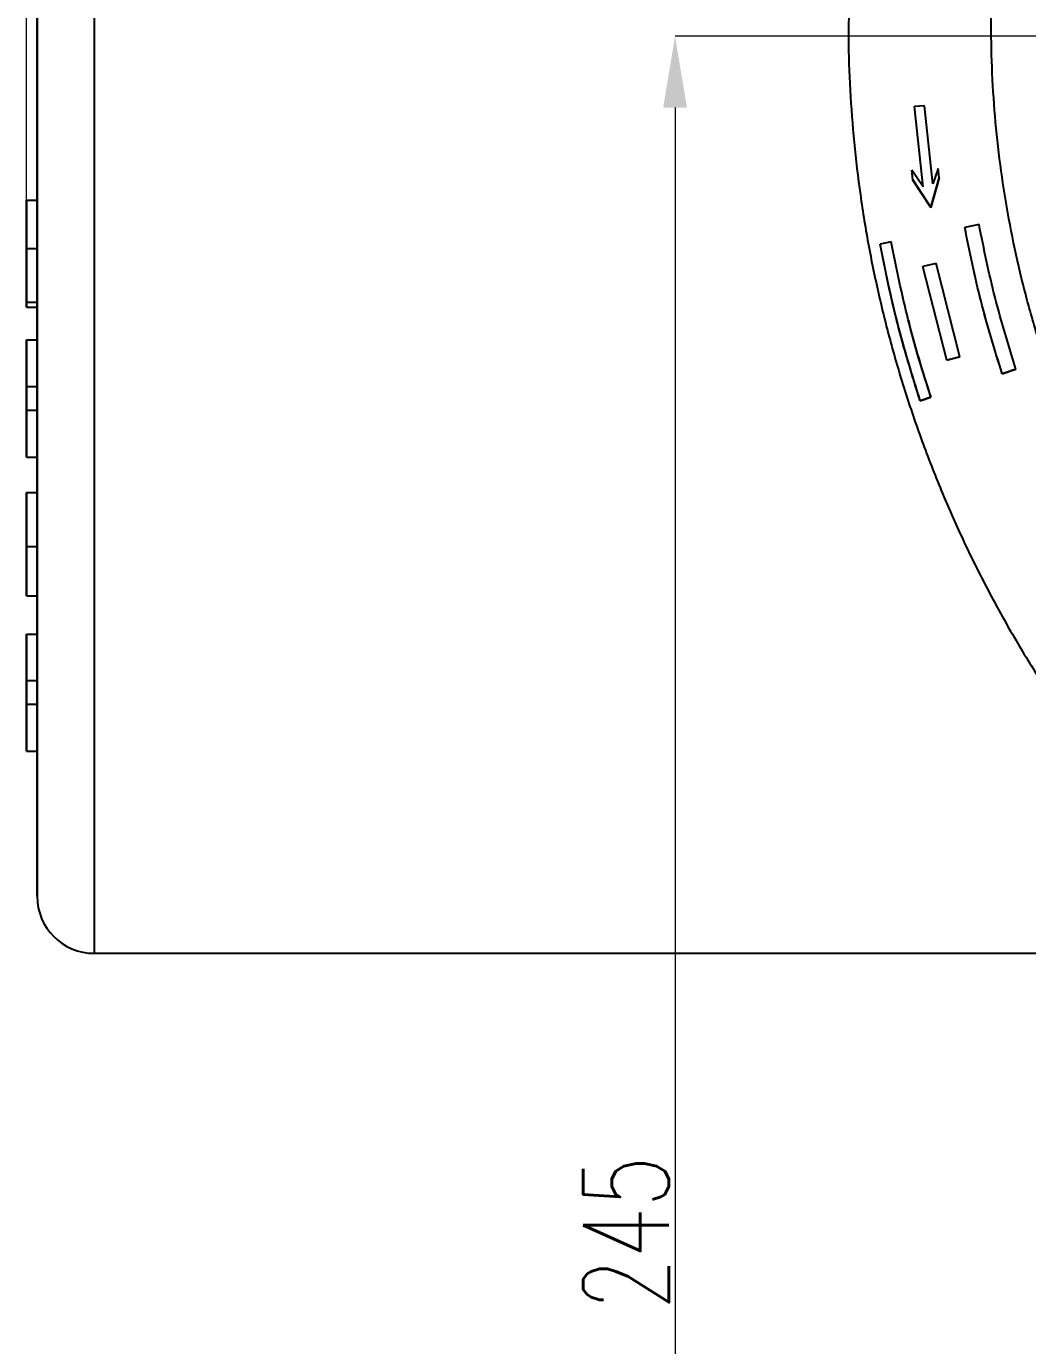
# Model space of a CAD drawing. Header units: millimetres. Extents: x 5659 to 7608, y 3628 to 5007.
# Drawn here: x 6194.4 to 6334.6, y 3825.2 to 4010.1 of the extents above; entities that cross this region are included whole.
import ezdxf

# ---------------------------------------------------------------- set-up
doc = ezdxf.new("R2010")
doc.units = ezdxf.units.MM
doc.layers.add('AM_5', color=3, linetype='Continuous', lineweight=25)
doc.styles.add('SLDTEXTSTYLE1', font='txt.shx', dxfattribs={"width": 0.7, "bigfont": 'gbcbig.shx'})
doc.dimstyles.new('SLDDIMSTYLE12$0', dxfattribs={"dimtxt": 12, "dimasz": 10, "dimexe": 0, "dimexo": 0.0625, "dimgap": 0.875, "dimtad": 1, "dimdec": 1, "dimlfac": 1.8, "dimrnd": 1e-09, "dimzin": 12, "dimdsep": 46, "dimtxsty": 'SLDTEXTSTYLE1', "dimcen": 0.09, "dimdle": 8.16, "dimclrd": 3, "dimclre": 3, "dimadec": 0, "dimazin": 3, "dimtfac": 1, "dimtdec": 1, "dimtofl": 0, "dimtmove": 0, "dimatfit": 3, "dimfxl": 0, "dimfrac": 2, "dimtolj": 1, "dimlwd": 5, "dimlwe": 5, "dimarcsym": 0})

# ---------------------------------------------------------------- blocks, each defined once
blk = doc.blocks.new('*D71')
at = {"layer": 'AM_5', "color": 3, "linetype": 'Continuous', "lineweight": 5, "transparency": 16777216}
for p, q in [((6194.35, 3985.79), (6194.35, 4151.16)), ((6346.85, 4151.16), (6204.35, 4151.16))]:
    blk.add_line(p, q, dxfattribs=at)
at = {"layer": 'AM_5', "color": 3, "lineweight": 5, "transparency": 16777216}
blk.add_line((6356.85, 4040.96), (6356.85, 4151.16), dxfattribs=at)
at = {"layer": 'AM_5', "color": 3, "transparency": 16777216}
for points in [[(6204.35, 4152.82), (6204.35, 4149.49), (6194.35, 4151.16)], [(6346.85, 4152.82), (6346.85, 4149.49), (6356.85, 4151.16)]]:
    blk.add_solid(points, dxfattribs=at)
at = {"layer": 'Defpoints', "color": 0, "transparency": 16777216}
for p in [(6194.35, 4151.16), (6356.85, 4040.9), (6194.35, 3985.73)]:
    blk.add_point(p, dxfattribs=at)
at = {"layer": 'AM_5', "color": 0, "transparency": 16777216, "insert": (6275.6, 4158.03), "char_height": 12, "attachment_point": 5, "style": 'SLDTEXTSTYLE1'}
blk.add_mtext('\\A1;165', dxfattribs=at)
blk = doc.blocks.new('*D74')
at = {"layer": 'AM_5', "color": 3, "lineweight": 5, "transparency": 16777216}
blk.add_line((6435.56, 4008.71), (6285.22, 4008.71), dxfattribs=at)
at = {"layer": 'AM_5', "color": 3, "linetype": 'Continuous', "lineweight": 5, "transparency": 16777216}
for p, q in [((6285.22, 3998.71), (6285.22, 3777.09)), ((6414.85, 3767.09), (6285.22, 3767.09))]:
    blk.add_line(p, q, dxfattribs=at)
at = {"layer": 'AM_5', "color": 3, "transparency": 16777216}
for points in [[(6283.56, 3998.71), (6286.89, 3998.71), (6285.22, 4008.71)], [(6283.56, 3777.09), (6286.89, 3777.09), (6285.22, 3767.09)]]:
    blk.add_solid(points, dxfattribs=at)
at = {"layer": 'Defpoints', "color": 0, "transparency": 16777216}
for p in [(6435.62, 4008.71), (6285.22, 3767.09), (6414.92, 3767.09)]:
    blk.add_point(p, dxfattribs=at)
at = {"layer": 'AM_5', "color": 0, "transparency": 16777216, "insert": (6278.35, 3841), "char_height": 12, "attachment_point": 5, "rotation": 90, "style": 'SLDTEXTSTYLE1'}
blk.add_mtext('\\A1;245', dxfattribs=at)

msp = doc.modelspace()

# ---------------------------------------------------------------- linework, layer by layer
at = {"color": 7, "linetype": 'Continuous', "lineweight": 25}
for p, q in [((6320.151, 3998.947), (6318.759, 3998.847)), ((6318.759, 3998.847), (6318.759, 3998.844)), ((6319.961, 3987.59), (6318.759, 3998.847)), ((6319.961, 3987.587), (6318.759, 3998.844)), ((6321.312, 3988.004), (6320.151, 3998.947)), ((6318.548, 3988.557), (6318.37, 3989.917)), ((6319.961, 3987.59), (6318.37, 3989.917)), ((6318.37, 3989.917), (6318.37, 3989.914)), ((6318.548, 3988.554), (6318.37, 3989.914)), ((6322.061, 3990.191), (6321.335, 3988.011)), ((6322.237, 3988.859), (6322.061, 3990.191)), ((6318.548, 3988.557), (6321.05, 3984.715)), ((6318.548, 3988.554), (6318.548, 3988.557)), ((6321.05, 3984.712), (6318.548, 3988.554)), ((6321.05, 3984.715), (6322.237, 3988.859)), ((6322.237, 3988.855), (6321.05, 3984.712)), ((6321.335, 3988.011), (6321.312, 3988.004)), ((6322.237, 3988.859), (6322.237, 3988.855)), ((6194.351, 3981.897), (6194.351, 3985.725)), ((6194.351, 3985.725), (6194.351, 3985.725)), ((6194.351, 3985.725), (6195.851, 3985.725)), ((6194.351, 3985.725), (6194.351, 3978.953)), ((6194.351, 3985.725), (6195.851, 3985.725)), ((6195.851, 3985.725), (6195.851, 3985.725)), ((6195.851, 3978.953), (6195.851, 3985.725)), ((6321.05, 3984.715), (6321.05, 3984.712)), ((6194.351, 3979.257), (6194.351, 3981.897)), ((6194.351, 3981.897), (6194.351, 3981.897)), ((6194.351, 3978.826), (6194.351, 3981.897)), ((6194.351, 3981.897), (6194.351, 3979.605)), ((6194.351, 3981.897), (6194.351, 3981.897)), ((6327.804, 3982.316), (6325.809, 3981.922)), ((6325.809, 3981.922), (6325.809, 3981.917)), ((6194.351, 3974.584), (6194.351, 3979.257)), ((6194.351, 3978.953), (6195.851, 3978.953)), ((6315.49, 3979.872), (6313.943, 3979.561)), ((6313.943, 3979.561), (6313.943, 3979.559)), ((6321.784, 3976.837), (6319.922, 3976.424)), ((6325.122, 3963.795), (6321.784, 3976.837)), ((6194.351, 3975.667), (6194.351, 3970.734)), ((6323.277, 3963.308), (6319.922, 3976.424)), ((6319.922, 3976.424), (6319.922, 3976.421)), ((6323.277, 3963.305), (6319.922, 3976.421)), ((6194.351, 3970.734), (6194.351, 3974.584)), ((6195.851, 3971.381), (6194.351, 3971.381)), ((6195.851, 3970.734), (6195.851, 3971.381)), ((6194.351, 3970.734), (6195.851, 3970.734)), ((6195.851, 3966.15), (6195.851, 3970.734)), ((6194.351, 3966.15), (6195.851, 3966.15)), ((6194.351, 3966.15), (6194.351, 3959.585)), ((6194.351, 3962.274), (6194.351, 3966.15)), ((6195.851, 3959.585), (6195.851, 3966.15)), ((6194.351, 3960.456), (6194.351, 3962.274)), ((6323.277, 3963.308), (6325.122, 3963.795)), ((6325.122, 3963.792), (6323.277, 3963.305)), ((6323.277, 3963.305), (6323.277, 3963.308)), ((6325.122, 3963.795), (6325.122, 3963.792)), ((6331.049, 3961.411), (6332.981, 3962.045)), ((6332.981, 3962.039), (6331.049, 3961.406)), ((6332.981, 3962.045), (6332.981, 3962.039)), ((6194.351, 3955.44), (6194.351, 3960.456)), ((6331.049, 3961.406), (6331.049, 3961.411)), ((6194.351, 3959.726), (6194.351, 3956.157)), ((6194.351, 3957.95), (6194.351, 3959.726)), ((6195.851, 3959.585), (6194.351, 3959.585)), ((6194.351, 3959.585), (6194.351, 3956.316)), ((6195.851, 3956.316), (6195.851, 3959.585)), ((6194.351, 3956.157), (6194.351, 3957.95)), ((6319.559, 3957.621), (6321.057, 3958.118)), ((6321.057, 3958.116), (6319.559, 3957.619)), ((6319.559, 3957.619), (6319.559, 3957.621)), ((6321.057, 3958.118), (6321.057, 3958.116)), ((6194.351, 3956.316), (6194.351, 3949.729)), ((6194.351, 3953.623), (6194.351, 3955.44)), ((6194.351, 3956.316), (6195.851, 3956.316)), ((6195.851, 3949.729), (6195.851, 3956.316)), ((6194.351, 3949.729), (6194.351, 3953.623)), ((6194.351, 3949.729), (6195.851, 3949.729)), ((6195.851, 3944.758), (6195.851, 3949.729)), ((6194.351, 3944.758), (6195.851, 3944.758)), ((6194.351, 3933.727), (6194.351, 3937.748)), ((6194.351, 3937.748), (6194.351, 3937.748)), ((6194.351, 3937.748), (6194.351, 3930.286)), ((6194.351, 3937.207), (6195.851, 3937.207)), ((6194.351, 3930.286), (6194.351, 3933.986)), ((6194.351, 3933.727), (6194.351, 3933.727)), ((6194.351, 3933.278), (6194.351, 3933.524)), ((6194.351, 3930.286), (6194.351, 3933.278)), ((6194.351, 3930.286), (6194.351, 3930.286)), ((6194.351, 3930.286), (6195.851, 3930.286)), ((6194.351, 3924.923), (6195.851, 3924.923)), ((6194.351, 3924.923), (6194.351, 3918.358)), ((6194.351, 3921.047), (6194.351, 3924.923)), ((6195.851, 3918.358), (6195.851, 3924.923)), ((6194.351, 3919.229), (6194.351, 3921.047)), ((6194.351, 3914.213), (6194.351, 3919.229)), ((6194.351, 3918.499), (6194.351, 3914.93)), ((6194.351, 3916.722), (6194.351, 3918.499)), ((6195.851, 3918.358), (6194.351, 3918.358)), ((6194.351, 3918.358), (6194.351, 3915.089)), ((6195.851, 3915.089), (6195.851, 3918.358)), ((6194.351, 3914.93), (6194.351, 3916.722)), ((6194.351, 3915.089), (6194.351, 3908.502)), ((6194.351, 3912.396), (6194.351, 3914.213)), ((6194.351, 3915.089), (6195.851, 3915.089)), ((6195.851, 3908.502), (6195.851, 3915.089)), ((6194.351, 3908.502), (6194.351, 3912.396)), ((6194.351, 3908.502), (6195.851, 3908.502)), ((6203.851, 3880.181), (6344.851, 3880.181))]:
    msp.add_line(p, q, dxfattribs=at)
at = {"color": 7, "linetype": 'Continuous', "lineweight": 25, "flags": 128}
msp.add_lwpolyline([(6203.852, 4011.618), (6203.852, 4009.069), (6203.852, 4006.219), (6203.852, 4003.083), (6203.852, 3999.678), (6203.852, 3996.021), (6203.852, 3992.13), (6203.852, 3988.026), (6203.852, 3983.728), (6203.852, 3979.26), (6203.852, 3974.643), (6203.852, 3969.902), (6203.852, 3965.061), (6203.852, 3960.143), (6203.852, 3955.175), (6203.852, 3950.181), (6203.852, 3945.187), (6203.852, 3940.219), (6203.852, 3935.301), (6203.852, 3930.46), (6203.852, 3925.718), (6203.852, 3921.102), (6203.852, 3916.634), (6203.852, 3912.336), (6203.852, 3908.232), (6203.852, 3904.341), (6203.852, 3900.683), (6203.852, 3897.278), (6203.852, 3894.143), (6203.852, 3891.293), (6203.852, 3888.743), (6203.852, 3886.507), (6203.852, 3884.594), (6203.852, 3883.016), (6203.852, 3881.781), (6203.851, 3880.893), (6203.851, 3880.359), (6203.851, 3880.181)], dxfattribs=at)
at = {"color": 7, "linetype": 'Continuous', "lineweight": 25}
msp.add_arc((6203.851, 3888.181), 8, 180, 270, dxfattribs=at)
for points, knots in [([(6479.419, 3839.983), (6481.979, 3840.008), (6485.56, 3840.043), (6490.829, 3840.322), (6495.293, 3840.657), (6500.609, 3841.223), (6506.178, 3841.996), (6511.992, 3843.006), (6517.963, 3844.262), (6524.039, 3845.773), (6530.177, 3847.543), (6536.342, 3849.578), (6542.506, 3851.877), (6548.643, 3854.442), (6554.731, 3857.273), (6560.75, 3860.366), (6566.683, 3863.721), (6572.512, 3867.333), (6578.222, 3871.199), (6583.797, 3875.313), (6589.225, 3879.67), (6594.49, 3884.264), (6599.582, 3889.089), (6604.487, 3894.137), (6609.193, 3899.4), (6613.691, 3904.87), (6617.969, 3910.538), (6622.018, 3916.395), (6625.828, 3922.432), (6629.389, 3928.637), (6632.695, 3935.002), (6635.735, 3941.515), (6638.505, 3948.164), (6640.995, 3954.938), (6643.2, 3961.826), (6645.115, 3968.815), (6646.734, 3975.892), (6648.051, 3983.046), (6649.064, 3990.263), (6649.769, 3997.53), (6650.162, 4004.834), (6650.241, 4012.162), (6650.004, 4019.5), (6649.449, 4026.835), (6648.577, 4034.153), (6647.387, 4041.44), (6645.879, 4048.682), (6644.054, 4055.867), (6641.913, 4062.98), (6639.459, 4070.007), (6636.695, 4076.936), (6633.622, 4083.752), (6630.245, 4090.443), (6626.567, 4096.995), (6622.594, 4103.395), (6618.329, 4109.63), (6613.777, 4115.688), (6608.945, 4121.556), (6603.838, 4127.223), (6598.462, 4132.675), (6593.015, 4137.723), (6587.542, 4142.375), (6582.083, 4146.645), (6576.458, 4150.687), (6570.677, 4154.495), (6564.75, 4158.064), (6558.687, 4161.386), (6552.501, 4164.456), (6546.205, 4167.269), (6539.811, 4169.821), (6533.336, 4172.107), (6526.798, 4174.124), (6520.223, 4175.866), (6513.65, 4177.331), (6507.157, 4178.513), (6500.867, 4179.41), (6495.343, 4179.993), (6490.461, 4180.361), (6485.636, 4180.6), (6479.662, 4180.718), (6474.145, 4180.607), (6468.876, 4180.335), (6464.412, 4179.998), (6459.096, 4179.433), (6453.527, 4178.66), (6447.713, 4177.65), (6441.742, 4176.393), (6435.666, 4174.883), (6429.528, 4173.112), (6423.363, 4171.078), (6417.199, 4168.778), (6411.062, 4166.213), (6404.974, 4163.383), (6398.955, 4160.289), (6393.022, 4156.934), (6387.193, 4153.322), (6381.483, 4149.457), (6375.907, 4145.343), (6370.48, 4140.985), (6365.214, 4136.391), (6360.123, 4131.567), (6355.218, 4126.519), (6350.511, 4121.256), (6346.014, 4115.786), (6341.735, 4110.118), (6337.687, 4104.261), (6333.877, 4098.224), (6330.315, 4092.018), (6327.011, 4085.653), (6323.968, 4079.141), (6321.206, 4072.49), (6318.869, 4066.208), (6317.59, 4062.103), (6317.027, 4060.294)], [0, 0, 0, 0, 0.0102074, 0.014274, 0.021037, 0.0280561, 0.0355867, 0.0434511, 0.0515783, 0.0599113, 0.0684099, 0.0770439, 0.085791, 0.0946336, 0.1035582, 0.112554, 0.1216124, 0.1307262, 0.1398897, 0.1490979, 0.1583469, 0.1676331, 0.1769537, 0.1863062, 0.1956884, 0.2050985, 0.2145348, 0.2239961, 0.233481, 0.2429885, 0.2525178, 0.262068, 0.2716385, 0.2812287, 0.2908382, 0.3004664, 0.3101132, 0.3197782, 0.3294613, 0.3391624, 0.3488814, 0.3586183, 0.3683733, 0.3781464, 0.387938, 0.3977483, 0.4075776, 0.4174265, 0.4272956, 0.4371854, 0.4470968, 0.4570307, 0.4669882, 0.4769704, 0.486979, 0.4970156, 0.5070822, 0.5171812, 0.5273154, 0.5374882, 0.5477037, 0.5569145, 0.5661226, 0.5753266, 0.5845258, 0.5937191, 0.6029052, 0.6120821, 0.6212471, 0.6303962, 0.6395236, 0.6486197, 0.6576679, 0.6666375, 0.6754633, 0.6839789, 0.6919633, 0.6976055, 0.7035012, 0.7112199, 0.7214273, 0.7254939, 0.7322569, 0.739276, 0.7468066, 0.754671, 0.7627982, 0.7711312, 0.7796298, 0.7882638, 0.7970109, 0.8058535, 0.8147781, 0.8237739, 0.8328323, 0.8419461, 0.8511096, 0.8603178, 0.8695668, 0.878853, 0.8881736, 0.8975261, 0.9069083, 0.9163184, 0.9257547, 0.935216, 0.9447009, 0.9542084, 0.9637377, 0.9732879, 0.9828584, 0.9924486, 1, 1, 1, 1]), ([(6371.268, 3906.391), (6370.307, 3907.391), (6367.818, 3909.984), (6364.036, 3914.397), (6359.905, 3919.6), (6356.004, 3925.005), (6352.334, 3930.592), (6348.908, 3936.353), (6345.734, 3942.276), (6342.82, 3948.352), (6340.176, 3954.566), (6337.807, 3960.909), (6335.723, 3967.366), (6333.928, 3973.925), (6332.428, 3980.573), (6331.229, 3987.297), (6330.335, 3994.083), (6329.749, 4000.917), (6329.476, 4007.785), (6329.517, 4014.672), (6329.874, 4021.565), (6330.55, 4028.449), (6331.543, 4035.309), (6332.854, 4042.131), (6334.483, 4048.9), (6336.429, 4055.602), (6338.689, 4062.221), (6341.261, 4068.745), (6344.142, 4075.158), (6347.328, 4081.445), (6350.816, 4087.594), (6354.601, 4093.59), (6358.677, 4099.419), (6363.04, 4105.068), (6367.684, 4110.524), (6372.603, 4115.773), (6377.612, 4120.629), (6382.667, 4125.101), (6387.726, 4129.199), (6392.952, 4133.075), (6398.346, 4136.706), (6402.822, 4139.504), (6405.547, 4141), (6406.373, 4141.454)], [0, 0, 0, 0, 0.0151775, 0.0393292, 0.0635604, 0.0878663, 0.1122429, 0.1366868, 0.161195, 0.1857649, 0.2103945, 0.2350819, 0.2598255, 0.2846241, 0.3094766, 0.3343824, 0.3593409, 0.3843518, 0.409415, 0.4345306, 0.4596989, 0.4849206, 0.5101965, 0.5355275, 0.5609152, 0.5863611, 0.6118672, 0.6374358, 0.6630699, 0.6887726, 0.714548, 0.7404006, 0.7663359, 0.7923603, 0.8184816, 0.8447092, 0.8710544, 0.8948026, 0.918543, 0.942272, 0.9659875, 0.9896862, 1, 1, 1, 1]), ([(6195.851, 3985.725), (6195.851, 3986.919), (6195.851, 3989.863), (6195.851, 3994.091), (6195.851, 3998.396), (6195.851, 4002.152), (6195.851, 4005.334), (6195.851, 4008.173), (6195.851, 4010.435), (6195.851, 4011.869), (6195.851, 4012.335), (6195.851, 4011.869), (6195.851, 4010.435), (6195.852, 4008.173), (6195.852, 4005.333), (6195.852, 4002.153), (6195.852, 3998.393), (6195.852, 3994.1), (6195.852, 3989.338), (6195.852, 3984.186), (6195.852, 3978.735), (6195.852, 3972.495), (6195.852, 3965.493), (6195.852, 3957.82), (6195.852, 3952.701), (6195.852, 3950.181)], [0, 0, 0, 0, 0.0279063, 0.0687994, 0.1096924, 0.150368, 0.1906154, 0.2302372, 0.2813181, 0.3310053, 0.3791996, 0.4273908, 0.4770781, 0.528162, 0.5677838, 0.6080312, 0.6487067, 0.6895998, 0.7304928, 0.7711684, 0.8114158, 0.8510376, 0.9021185, 0.9518065, 1, 1, 1, 1]), ([(6309.549, 4011.475), (6309.533, 4010.483), (6309.477, 4007.044), (6309.713, 4001.155), (6310.252, 3993.821), (6311.128, 3986.503), (6312.318, 3979.216), (6313.826, 3971.973), (6315.651, 3964.789), (6317.791, 3957.676), (6320.245, 3950.648), (6323.01, 3943.72), (6326.083, 3936.903), (6329.46, 3930.213), (6333.138, 3923.661), (6337.111, 3917.261), (6341.376, 3911.026), (6345.927, 3904.967), (6350.759, 3899.099), (6355.866, 3893.433), (6361.243, 3887.98), (6366.69, 3882.933), (6372.163, 3878.28), (6377.621, 3874.011), (6383.246, 3869.969), (6389.028, 3866.16), (6394.955, 3862.592), (6401.018, 3859.27), (6407.203, 3856.2), (6413.5, 3853.386), (6419.894, 3850.834), (6426.369, 3848.548), (6432.907, 3846.532), (6439.482, 3844.789), (6446.054, 3843.325), (6452.548, 3842.143), (6458.838, 3841.246), (6464.361, 3840.662), (6469.244, 3840.296), (6474.068, 3840.049), (6477.483, 3840.007), (6479.419, 3839.983)], [0, 0, 0, 0, 0.0110977, 0.0384563, 0.065866, 0.0933273, 0.120841, 0.1484084, 0.1760305, 0.2037091, 0.231446, 0.2592434, 0.2871039, 0.3150305, 0.3430267, 0.3710966, 0.3992451, 0.4274777, 0.4558012, 0.4842235, 0.512754, 0.5414043, 0.5672369, 0.5930617, 0.6188752, 0.6446752, 0.6704587, 0.6962218, 0.7219592, 0.7476632, 0.7733229, 0.7989215, 0.8244321, 0.8498086, 0.8749648, 0.8997175, 0.9236002, 0.9459932, 0.9618174, 0.9783523, 1, 1, 1, 1]), ([(6331.049, 3961.411), (6330.004, 3964.777), (6327.91, 3971.525), (6326.51, 3978.451), (6325.809, 3981.922)], [0, 0, 0, 0, 0.4988559, 1, 1, 1, 1]), ([(6331.049, 3961.406), (6330.002, 3964.78), (6327.908, 3971.529), (6326.508, 3978.454), (6325.809, 3981.917)], [0, 0, 0, 0, 0.5000003, 1, 1, 1, 1]), ([(6332.981, 3962.045), (6331.949, 3965.372), (6329.88, 3972.041), (6328.497, 3978.885), (6327.804, 3982.316)], [0, 0, 0, 0, 0.498853, 1, 1, 1, 1]), ([(6194.351, 3979.605), (6194.351, 3978.908), (6194.351, 3977.858), (6194.351, 3976.522), (6194.351, 3975.759), (6194.351, 3975.281), (6194.351, 3975.237), (6194.351, 3975.213)], [0, 0, 0, 0, 0.3362422, 0.5068906, 0.6797858, 0.8263629, 1, 1, 1, 1]), ([(6194.351, 3978.953), (6194.351, 3977.944), (6194.351, 3976.105), (6194.351, 3973.875), (6194.351, 3972.404), (6194.351, 3971.52), (6194.351, 3971.432), (6194.351, 3971.381)], [0, 0, 0, 0, 0.276074, 0.5026478, 0.648994, 0.7958383, 1, 1, 1, 1]), ([(6194.351, 3975.213), (6194.351, 3975.239), (6194.351, 3975.28), (6194.351, 3975.722), (6194.351, 3976.447), (6194.351, 3977.516), (6194.351, 3978.39), (6194.351, 3978.826)], [0, 0, 0, 0, 0.23514464, 0.37534254, 0.51600229, 0.75891345, 1, 1, 1, 1]), ([(6195.851, 3971.381), (6195.851, 3971.431), (6195.851, 3971.516), (6195.851, 3972.366), (6195.851, 3973.793), (6195.851, 3976.039), (6195.851, 3977.913), (6195.851, 3978.953)], [0, 0, 0, 0, 0.20196089, 0.34462277, 0.48768998, 0.71560343, 1, 1, 1, 1]), ([(6319.559, 3957.621), (6318.431, 3961.259), (6316.191, 3968.478), (6314.689, 3975.886), (6313.943, 3979.561)], [0, 0, 0, 0, 0.5039201, 1, 1, 1, 1]), ([(6319.559, 3957.619), (6318.439, 3961.228), (6316.198, 3968.448), (6314.695, 3975.855), (6313.943, 3979.559)], [0, 0, 0, 0, 0.5000002, 1, 1, 1, 1]), ([(6321.057, 3958.118), (6319.939, 3961.721), (6317.719, 3968.879), (6316.23, 3976.224), (6315.49, 3979.872)], [0, 0, 0, 0, 0.5034187, 1, 1, 1, 1]), ([(6194.351, 3971.381), (6194.351, 3971.402), (6194.351, 3971.445), (6194.351, 3971.828), (6194.351, 3972.904), (6194.351, 3974.3), (6194.351, 3975.358), (6194.351, 3975.667)], [0, 0, 0, 0, 0.1629267, 0.3248672, 0.5602734, 0.8718604, 1, 1, 1, 1]), ([(6317.898, 3968.946), (6317.901, 3968.93), (6318.71, 3965.258), (6319.886, 3961.679), (6321.057, 3958.116)], [0, 0, 0, 0, 0.00426, 1, 1, 1, 1]), ([(6195.852, 3950.181), (6195.852, 3947.661), (6195.852, 3942.542), (6195.852, 3934.869), (6195.852, 3927.867), (6195.852, 3921.627), (6195.852, 3916.176), (6195.852, 3911.024), (6195.852, 3906.262), (6195.852, 3901.969), (6195.852, 3898.209), (6195.852, 3895.029), (6195.852, 3892.189), (6195.851, 3889.927), (6195.851, 3888.493), (6195.851, 3888.027), (6195.851, 3888.493), (6195.851, 3889.927), (6195.851, 3892.189), (6195.851, 3895.03), (6195.851, 3898.205), (6195.851, 3901.984), (6195.851, 3905.434), (6195.851, 3907.772), (6195.851, 3908.502)], [0, 0, 0, 0, 0.05074112, 0.10305579, 0.15684183, 0.19855941, 0.24093569, 0.28376278, 0.32681888, 0.36987498, 0.41270207, 0.45507835, 0.49679593, 0.55057883, 0.60289426, 0.65363776, 0.70437809, 0.75669356, 0.8104796, 0.85219718, 0.89457346, 0.93740055, 0.98045665, 1, 1, 1, 1]), ([(6194.351, 3944.758), (6194.351, 3944.73), (6194.351, 3944.683), (6194.351, 3944.271), (6194.351, 3943.573), (6194.351, 3942.311), (6194.351, 3940.379), (6194.351, 3938.549), (6194.351, 3937.522), (6194.351, 3937.207)], [0, 0, 0, 0, 0.19850126, 0.33381372, 0.46876285, 0.63199476, 0.79642738, 0.93750048, 1, 1, 1, 1]), ([(6194.351, 3937.467), (6194.351, 3938.292), (6194.351, 3939.943), (6194.351, 3942.051), (6194.351, 3943.775), (6194.351, 3944.636), (6194.351, 3944.717), (6194.351, 3944.758)], [0, 0, 0, 0, 0.1793436, 0.3588888, 0.5415629, 0.7659487, 1, 1, 1, 1]), ([(6195.851, 3937.207), (6195.851, 3938.065), (6195.851, 3939.626), (6195.851, 3941.604), (6195.851, 3943.217), (6195.851, 3944.216), (6195.851, 3944.682), (6195.851, 3944.732), (6195.851, 3944.758)], [0, 0, 0, 0, 0.1686401, 0.3068009, 0.4445468, 0.6493658, 0.8244287, 1, 1, 1, 1]), ([(6194.351, 3937.207), (6194.351, 3937.555), (6194.351, 3938.234), (6194.351, 3939.154), (6194.351, 3939.973), (6194.351, 3940.507), (6194.351, 3940.765), (6194.351, 3940.787), (6194.351, 3940.798)], [0, 0, 0, 0, 0.1055686, 0.2061744, 0.3333255, 0.5255849, 0.762499, 1, 1, 1, 1]), ([(6194.351, 3940.798), (6194.351, 3940.769), (6194.351, 3940.722), (6194.351, 3940.278), (6194.351, 3939.349), (6194.351, 3938.287), (6194.351, 3937.436), (6194.351, 3937.08)], [0, 0, 0, 0, 0.3330331, 0.5539557, 0.7183333, 0.8819115, 1, 1, 1, 1]), ([(6194.351, 3933.524), (6194.351, 3933.531), (6194.351, 3933.548), (6194.351, 3933.765), (6194.351, 3934.485), (6194.351, 3935.767), (6194.351, 3936.918), (6194.351, 3937.467)], [0, 0, 0, 0, 0.0480273, 0.1148309, 0.233216, 0.6345243, 1, 1, 1, 1]), ([(6194.351, 3937.207), (6194.351, 3936.697), (6194.351, 3935.681), (6194.351, 3934.048), (6194.351, 3932.488), (6194.351, 3931.234), (6194.351, 3930.413), (6194.351, 3930.33), (6194.351, 3930.286)], [0, 0, 0, 0, 0.1311456, 0.2615272, 0.4305323, 0.5990583, 0.786172, 1, 1, 1, 1]), ([(6194.351, 3933.986), (6194.351, 3934), (6194.351, 3934.028), (6194.351, 3934.298), (6194.351, 3934.885), (6194.351, 3935.691), (6194.351, 3936.522), (6194.351, 3937.023), (6194.351, 3937.207)], [0, 0, 0, 0, 0.22963186, 0.4575605, 0.61528184, 0.77364991, 0.91696716, 1, 1, 1, 1]), ([(6194.351, 3937.08), (6194.351, 3936.656), (6194.351, 3935.912), (6194.351, 3934.97), (6194.351, 3934.262), (6194.351, 3933.793), (6194.351, 3933.751), (6194.351, 3933.727)], [0, 0, 0, 0, 0.2043544, 0.3586739, 0.5127895, 0.7124459, 1, 1, 1, 1]), ([(6195.851, 3930.286), (6195.851, 3930.35), (6195.851, 3930.464), (6195.851, 3931.589), (6195.851, 3933.11), (6195.851, 3935.051), (6195.851, 3936.467), (6195.851, 3937.207)], [0, 0, 0, 0, 0.2594927, 0.46447, 0.6370764, 0.810103, 1, 1, 1, 1]), ([(6195.851, 3924.923), (6195.851, 3925.726), (6195.851, 3927.453), (6195.851, 3929.299), (6195.851, 3930.286)], [0, 0, 0, 0, 0.4653058, 1, 1, 1, 1])]:
    msp.add_open_spline(points, degree=3, knots=knots, dxfattribs=at)

# ---------------------------------------------------------------- dimensions: what is measured, and where the dimension line sits
at = {"layer": 'AM_5'}
for base, p1, p2, angle, text, picture, middle in [((6194.351, 4151.155), (6356.851, 4040.901), (6194.351, 3985.725), 360, '165', '*D71', (6275.601, 4151.155)), ((6285.223, 3767.089), (6435.624, 4008.715), (6414.917, 3767.089), 90, '245', '*D74', (6285.223, 3841.002))]:
    dim = msp.add_linear_dim(base=base, p1=p1, p2=p2, angle=angle, text=text, dimstyle='SLDDIMSTYLE12$0', override={"dimlfac": 1}, dxfattribs=at)
    dim.commit()
    dim.dimension.update_dxf_attribs({"geometry": picture, "text_midpoint": middle, "dimtype": 160})

doc.saveas('drawing.dxf')
